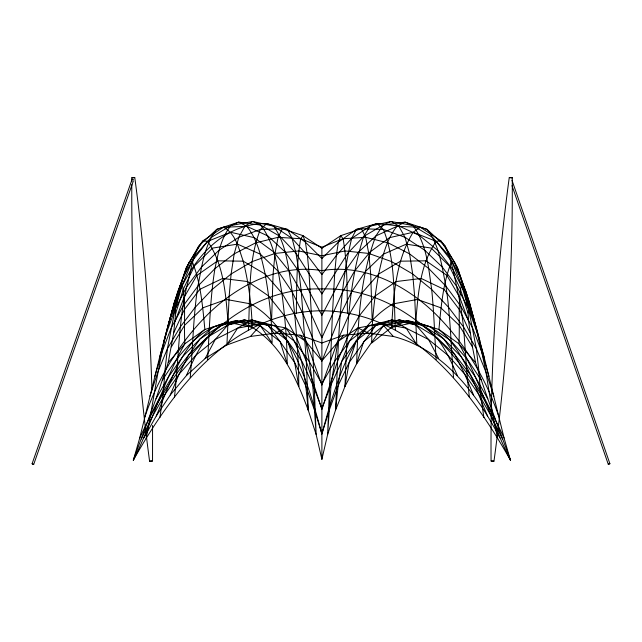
<?xml version="1.0" encoding="UTF-8"?>
<svg xmlns="http://www.w3.org/2000/svg" width="642" height="642" viewBox="0 0 642 642"><rect width="100%" height="100%" fill="white"/><g stroke="black" fill="none" stroke-linecap="round" stroke-linejoin="round"><path stroke-width="0.96" d="M512.26 177.762C512.83 272.505 506.723 367.28 493.987 461.165L491.074 460.94C490.295 366.205 496.571 271.438 509.25 177.561L512.228 177.778L509.331 177.601M296.331 313.224C296.708 288.37 296.379 263.292 300.713 238.728L303.04 235.678L321.891 248.261L340.742 235.678L361.358 228.68L383.426 229.491L404.982 237.283L424.779 250.268L442.298 267.048L457.12 286.918L468.708 309.308L477.359 333.19L484.269 357.706L504.074 438.061L510.374 460.017C470.032 388.779 412.06 311.707 321.891 310.728C231.722 311.707 173.749 388.779 133.408 460.017L139.707 438.061L159.513 357.706L174.383 302.27L186.284 267.826L189.382 261.952L203.016 240.774L223.44 227.228L246.865 226.353L267.907 235.951L285.136 251.977L298.963 271.646L321.891 315.278L344.818 271.646L358.645 251.977L375.875 235.951L383.097 225.085L391.082 221.482L412.806 225.535L432.852 237.62L449.159 256.03L460.956 278.299L469.398 302.27L484.269 357.706M271.614 319.764L273.091 273.853L275.033 253.43L278.082 237.315L282.424 228.68L287.431 229.395L305.407 242.138L321.891 258.509L338.374 242.138L356.35 229.395L376.998 223.552L398.69 225.896L419.435 235.462L437.924 250.589L453.188 270.009L464.72 292.431L473.202 316.386L481.701 351.936L485.954 372.079L492.928 415.703L497.63 438.486M248.366 330.036C250.332 296.484 247.756 261.302 260.355 229.491L266.783 223.552L287.431 229.395L292.102 238.375L295.946 253.173L298.963 271.646L301.339 292.383L306.322 361.454L308.264 410.222L316.145 434.49L321.891 459.327L327.637 434.49L335.517 410.222L344.979 386.484L356.639 363.725L383.21 325.984L399.324 319.86L423.006 325.478L443.67 338.848L461.012 356.535L475.345 376.982L487.816 398.867L510.534 460.314C491.274 422.38 480.24 380.698 458.886 343.751L438.927 329.482L415.751 322.22L391.612 327.3L371.686 343.029C371.895 319.877 374.559 296.845 378.644 274.078C382.383 257.434 386.019 239.996 396.917 226.353L405.054 222.116L427.01 229.363L445.034 245.942L457.497 267.826L469.398 302.27L479.903 340.974M226.987 343.526L229.146 296.211L231.112 273.982L234.186 253.879L238.8 237.283L245.092 225.896L252.699 221.482L273.717 226.177L292.102 238.375L307.438 255.484L321.891 274.583L336.344 255.484L351.68 238.375L356.35 229.395L361.358 228.68L365.699 237.315L368.749 253.43L370.691 273.853L372.167 319.764M133.375 180.9L33.705 464.391L33.015 464.367L32.1 463.717L132.108 179.287L133.552 179.712M33.705 464.359L32.1 463.717M132.108 179.287L132.549 179.728M207.631 359.608C209.541 329.242 209.998 298.707 214.942 268.621C218.111 253.614 221 237.733 230.976 225.535L238.728 222.116L260.684 225.085L280.008 236.384L295.946 253.173L321.891 293.964L347.836 253.173L363.773 236.384L370.065 226.177L376.998 223.552L383.426 229.491C396.026 261.302 393.45 296.484 395.416 330.036M141.312 439.04L152.323 416.578L164.769 394.766L179.102 374.142L195.794 355.331L215.271 339.457L237.612 328.158L261.952 323.576L285.834 327.926C304.324 351.262 305.167 381.926 308.264 410.222C296.476 378.804 281.886 345.621 252.17 327.3L228.03 322.22L204.854 329.482L184.888 343.751C163.541 380.698 152.507 422.38 133.247 460.314L155.966 398.867L168.228 362.545L173.677 332.869L175.707 313.111L175.202 309.235L182.32 284.751L192.086 261.286L207.559 241.368L230.63 232.26L254.32 237.684L273.797 252.049L289.149 270.988L301.339 292.383L321.891 337.82L342.443 292.383L354.633 270.988L369.985 252.049L389.453 237.684L413.151 232.26L420.341 227.228L427.01 229.363C439.722 245.396 441.84 266.775 445.917 286.172C450.612 316.466 450.901 347.178 453.573 377.665M190.209 377.665C192.881 347.178 193.17 316.466 197.864 286.172C201.941 266.775 204.06 245.396 216.771 229.363L238.728 222.116L246.865 226.353C257.763 239.996 261.398 257.434 265.13 274.078C269.223 296.845 271.887 319.877 272.096 343.029L260.572 325.984L244.458 319.86L220.776 325.478L200.111 338.848L182.769 356.535L168.437 376.982L155.966 398.867M174.447 397.149C178.677 360.419 178.34 323.119 186.661 286.918C191.164 271.446 192.11 253.413 203.016 240.774L207.559 241.368C223.914 264.368 225.775 294.935 228.03 322.22C197.808 328.921 177.978 355.331 162.434 380.2M511.963 180.225L609.892 463.709L608.319 464.423L608.929 463.845M481.339 380.2L475.553 362.545L472.44 346.881L468.612 321.305L468.074 313.111L468.58 309.235L461.462 284.751L451.695 261.286L436.223 241.368L413.151 232.26C395.801 260.459 393.538 295.023 391.612 327.3L407.148 320.703L430.654 326.963L450.836 340.733L467.288 359.303L481.339 380.2L487.816 398.867M159.906 417.549L163.237 394.027L164.93 370.578L167.434 348.606L175.073 309.308L182.818 278.299L186.284 267.826L198.747 245.942L216.771 229.363L223.44 227.228C236.031 233.672 238.84 249.016 243.23 261.182C248.582 282.833 251.664 304.998 252.17 327.3L236.633 320.703L213.128 326.963L200.111 338.848L188.684 354.986L173.396 374.743L160.396 396.17L148.888 418.52M146.151 438.486C154.16 397.767 159.328 356.454 170.579 316.386C182.866 271.927 215.543 222.991 266.783 223.552L273.717 226.177C287.126 245.348 288.475 269.752 292.279 292.134C295.89 323.464 298.562 354.938 298.803 386.484L294.67 362.594L287.592 340.798L275.017 325.775L251.592 319.901L227.838 324.964L206.692 337.756L188.684 354.986L179.102 374.142L170.242 395.039L156.247 416.008L143.88 437.908M163.879 340.974L174.383 302.27L182.818 278.299L194.622 256.03L210.929 237.62L230.976 225.535L252.699 221.482L260.684 225.085C275.482 244.433 277.761 269.768 281.878 292.993C284.887 316.458 287.086 340.043 287.143 363.725L280.153 341.688L268.099 325.446L251.592 319.901L237.612 328.158L226.618 345.091L205.119 358.541L186.389 375.594L170.242 395.039M167.803 326.898L177.69 291.741L189.382 261.952L192.086 261.286C200.802 282.584 202.712 306.707 204.854 329.482C178.925 351.359 169.344 385.946 156.247 416.008M171.117 316.378L173.645 310.303L180.378 285.714L182.32 284.751C186.124 304.019 183.668 324.17 184.888 343.751L168.228 362.545M159.513 357.706L166.422 333.19L175.073 309.308L186.661 286.918L201.476 267.048L219.002 250.268L238.8 237.283L260.355 229.491L282.424 228.68L303.04 235.678L305.407 242.138L307.438 255.484L309.051 273.099L311.402 315.078L316.145 434.49L312.718 384.751L309.324 361.663L305.913 341.512L299.999 335.148L275.45 333.15L250.452 336.448L226.618 345.091M154.826 376.316L162.073 351.936L171.045 328.174L183.058 306.049L197.864 286.172L214.942 268.621L234.186 253.879L255.428 242.949L278.082 237.315L300.713 238.728L321.891 247.202L343.069 238.728L365.699 237.315L388.354 242.949L409.596 253.879L428.84 268.621L445.917 286.172L460.723 306.049L472.737 328.174L481.701 351.936L488.955 376.316M175.707 313.111L183.5 288.836L194.494 265.908L212.526 248.109L237.484 244.129L260.435 254.216L278.371 271.478L292.279 292.134L303.273 314.556L321.891 361.189L340.509 314.556L351.503 292.134L365.41 271.478L383.346 254.216L406.298 244.129L431.255 248.109L449.28 265.908L460.274 288.836L468.074 313.111M149.915 396.202L157.828 372.079L167.434 348.606L180.209 327.035L195.16 307.358L212.093 289.502L231.112 273.982L252.194 261.599L275.033 253.43L298.795 250.958L321.891 255.765L344.987 250.958L368.749 253.43L391.588 261.599L412.67 273.982L431.689 289.502L448.622 307.358L463.572 327.035L476.34 348.606L485.954 372.079L493.867 396.202M175.17 321.305L184.053 297.406L196.869 275.41L217.75 260.812L243.23 261.182L265.13 274.078L281.878 292.993L294.742 314.636L304.894 337.676L321.891 385.136L338.888 337.676L349.039 314.636L361.903 292.993L378.644 274.078L400.552 261.182L426.031 260.812L446.912 275.41L459.72 297.406L468.612 321.305M144.859 416.891C158.109 377.408 180.274 341.111 210.199 312.06C239.787 284.181 280.337 263.718 321.891 270.627C363.444 263.718 403.995 284.181 433.583 312.06C463.508 341.111 485.673 377.408 498.922 416.891M173.677 332.869L184.302 309.709L199.71 289.398L222.573 278.459L247.66 281.557L268.653 296.002L284.542 315.848L296.724 338.061L306.322 361.454L321.891 409.508L337.451 361.454L347.057 338.061L359.239 315.848L375.121 296.002L396.114 281.557L421.208 278.459L444.071 289.398L459.479 309.709L470.096 332.869M186.389 375.594C196.596 352.835 208.49 324.242 236.633 320.703L260.572 325.984L280.153 341.688L294.67 362.594L305.608 385.625L314.299 409.54L321.891 433.743L329.482 409.54L338.173 385.625L349.112 362.594L356.19 340.798L368.765 325.775L392.182 319.901L415.944 324.964L437.082 337.756L455.098 354.986L470.385 374.743L483.386 396.17L494.886 418.52M139.707 438.061C173.099 364.961 233.102 286.645 321.891 288.924C410.679 286.645 470.682 364.961 504.074 438.061M205.119 358.541L215.271 339.457L227.838 324.964L244.458 319.86L268.099 325.446L287.592 340.798L302.101 361.55L312.718 384.751L321.891 408.472L331.063 384.751L341.68 361.55L349.4 341.231L357.947 327.926L381.829 323.576L406.169 328.158L428.511 339.457L447.988 355.331L464.68 374.142L479.012 394.766L491.459 416.578L502.461 439.04M171.342 346.881L184.647 325.229L203.016 307.767L226.345 299.453L250.862 303.923C273.348 316.915 287.696 339 298.257 362.112C308.32 385.377 315.423 409.74 321.891 434.209C328.359 409.74 335.461 385.377 345.524 362.112C356.085 339 370.434 316.915 392.92 303.923L417.436 299.453L440.765 307.767L459.126 325.229L472.44 346.881M250.452 336.448L261.952 323.576L275.017 325.775L294.373 341.231L309.324 361.663L321.891 383.852L334.458 361.663L349.4 341.231L368.765 325.775L381.829 323.576L393.329 336.448C443.815 349.417 476.926 393.923 499.901 437.908M393.329 336.448L368.331 333.15L343.783 335.148L321.891 360.812L305.913 341.512L285.834 327.926L275.45 333.15M173.645 310.303L175.202 309.235M343.783 335.148L321.891 342.988L299.999 335.148M131.803 181.694L131.803 177.754L134.78 177.593C144.249 248.013 149.915 318.93 151.921 389.951M131.803 184.655C131.289 277.087 137.348 369.535 149.57 461.149L152.539 460.948L152.563 425.461M152.531 460.996L149.61 461.173M609.25 463.717L609.9 463.741M134.74 177.601L131.859 177.778M493.891 461.189L491.058 461.004M368.331 333.15L357.947 327.926L337.869 341.512L331.063 384.751L327.637 434.49L332.379 315.078L334.731 273.099L336.344 255.484L338.374 242.138L340.742 235.678L343.069 238.728C347.402 263.292 347.073 288.37 347.45 313.224M468.58 309.235L470.137 310.303L475.979 326.898M475.553 362.545L458.886 343.751C460.113 324.17 457.658 304.019 461.462 284.751L463.404 285.714L466.092 291.741L472.656 316.378M417.156 345.091L406.169 328.158L392.182 319.901L375.682 325.446L356.19 340.798L341.68 361.55L338.173 385.625L335.517 410.222C338.43 352.867 338.005 294.445 351.68 238.375L370.065 226.177L391.082 221.482L398.69 225.896L404.982 237.283L409.596 253.879L412.67 273.982L414.636 296.211L416.786 343.526M438.663 358.541L428.511 339.457L415.944 324.964L399.324 319.86L375.682 325.446L349.112 362.594L344.979 386.484C346.993 336.223 347.94 284.575 363.773 236.384L383.097 225.085L405.054 222.116L412.806 225.535C426.769 243.679 428.471 267.634 431.689 289.502C434.032 312.815 434.674 336.239 436.151 359.608M457.393 375.594C447.185 352.835 435.292 324.242 407.148 320.703L383.21 325.984L363.629 341.688L356.639 363.725C358.092 320.751 360.322 276.485 375.875 235.951L396.917 226.353L420.341 227.228L440.765 240.774L445.034 245.942L449.159 256.03L453.188 270.009L460.723 306.049L463.572 327.035L466.903 373.275L469.334 397.149M473.539 395.039L464.68 374.142L455.098 354.986L443.67 338.848L430.654 326.963L415.751 322.22C418.006 294.935 419.868 264.368 436.223 241.368L440.765 240.774L454.4 261.952L457.497 267.826L460.956 278.299L468.708 309.308L476.34 348.606L478.852 370.578L480.545 394.027L483.875 417.549M487.535 416.008C474.438 385.946 464.856 351.359 438.927 329.482C441.07 306.707 442.98 282.584 451.695 261.286L454.4 261.952L463.404 285.714L470.137 310.303M512.011 185.65L608.303 464.399M321.891 247.202L321.891 459.327"/></g></svg>
